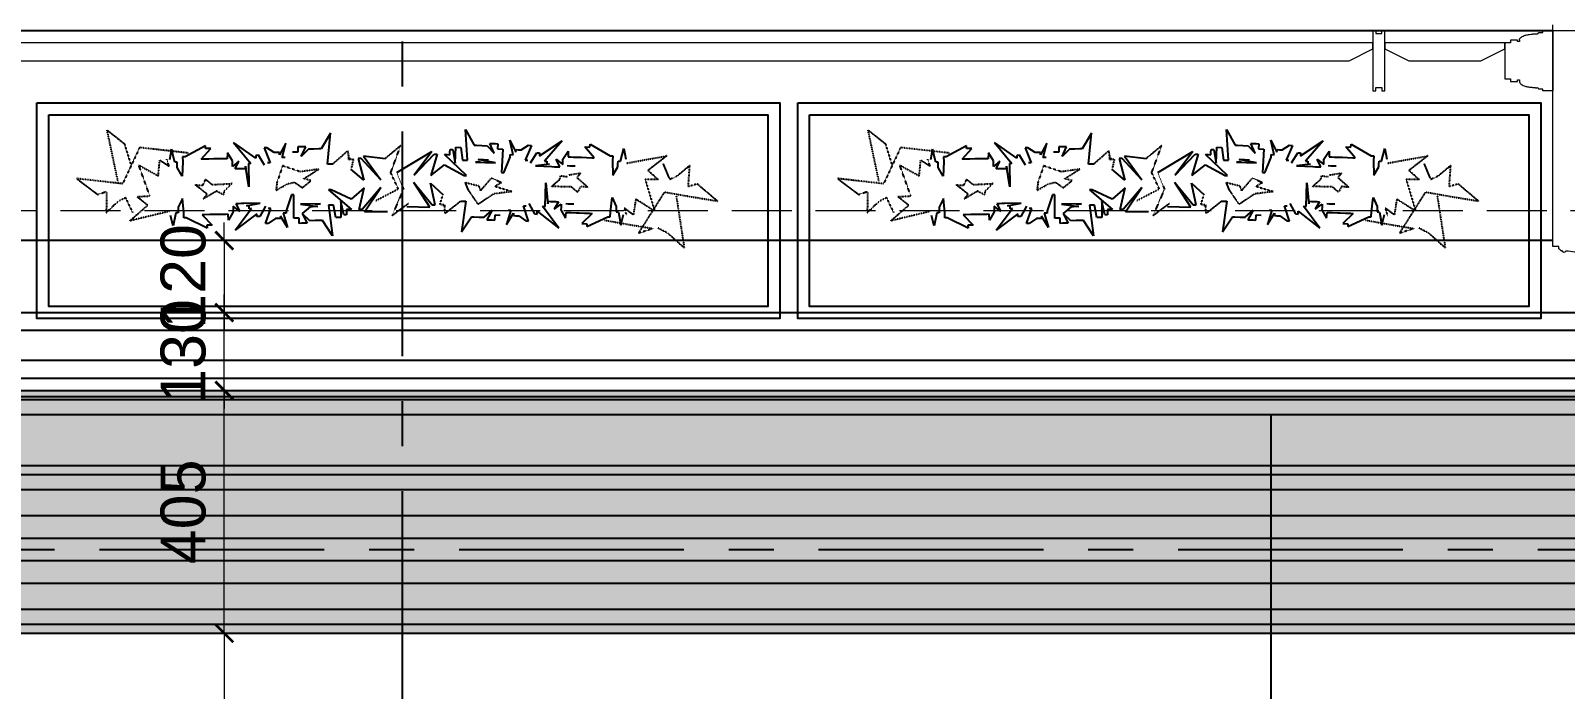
# Model space of a CAD drawing. Header units: millimetres. Extents: x -6033 to 120673, y -4970 to 90533.
# Drawn here: x 56730 to 59291, y 71542 to 72640 of the extents above; entities that cross this region are included whole.
import ezdxf
from ezdxf.enums import TextEntityAlignment as Align

# ---------------------------------------------------------------- set-up
doc = ezdxf.new("R2010")
doc.units = ezdxf.units.MM
for name, pattern in [('I-CEILING$0$CENTER', [2, 1.25, -0.25, 0.25, -0.25]), ('I-PLAN$0$CENTER', [2, 1.25, -0.25, 0.25, -0.25]), ('I-PLAN$0$DASH', [0.35, 0.25, -0.1])]:
    doc.linetypes.add(name, pattern=pattern)
doc.layers.get('DefPoints').update_dxf_attribs({"color": 250})
for name, color, linetype, lineweight in [('_ACM-A-ANNO-DIMS', 2, 'Continuous', 9), ('I-AR$0$I-SCOPE', 252, 'Continuous', 35), ('I-CEILING$0$_ACM-A-HACH', 251, 'Continuous', 9), ('I-PLAN$0$I-PL-WALL-FHINISH', 73, 'Continuous', 13), ('I-PLAN$0$I-WALL', 6, 'Continuous', 13)]:
    doc.layers.add(name, color=color, linetype=linetype, lineweight=lineweight)
for name, color, linetype in [('I-CEILING$0$I-GRID', 252, 'I-CEILING$0$CENTER'), ('I-CEILING$0$I-RCP', 2, 'Continuous'), ('I-CEILING$0$I-RCP-AIR', 64, 'Continuous'), ('I-CEILING$0$I-RCP-COVER', 10, 'Continuous'), ('I-PLAN$0$A-stairs', 2, 'Continuous'), ('I-PLAN$0$I-GRID', 252, 'I-PLAN$0$CENTER'), ('I-PLAN$0$I-PL-FURN', 1, 'I-PLAN$0$DASH'), ('I-PLAN$0$I-PL-IDS-MILL', 40, 'Continuous')]:
    doc.layers.add(name, color=color, linetype=linetype)
doc.styles.add('_ACM-G-NOTES', font='arial.ttf')
doc.styles.add('I-CEILING$0$黑体', font='simhei.ttf', dxfattribs={"height": 600})
doc.dimstyles.new('_ACM-DIM-A_30', dxfattribs={"dimscale": 30, "dimtxt": 2.5, "dimasz": 1, "dimexe": 1.5, "dimexo": 1, "dimgap": 1, "dimtad": 1, "dimdec": 0, "dimrnd": 5, "dimzin": 1, "dimdsep": 46, "dimtxsty": '_ACM-G-NOTES', "dimblk": 'ARCHTICK', "dimcen": 2.5, "dimclrd": 256, "dimclre": 256, "dimclrt": 256, "dimadec": 3, "dimazin": 0, "dimtfac": 1, "dimtdec": 0, "dimtix": 1, "dimtmove": 0, "dimatfit": 3, "dimldrblk": 'DOTSMALL', "dimfxl": 5, "dimfxlon": 1, "dimlwd": 18, "dimlwe": 18, "dimarcsym": 0})

# ---------------------------------------------------------------- blocks, each defined once
blk = doc.blocks.new('I-AR')
at = {"layer": 'I-AR$0$I-SCOPE'}
h = blk.add_hatch(dxfattribs=at)
h.set_pattern_fill('ANSI31', color=256, scale=200)
h.paths.add_polyline_path([(63300, 72640), (66630, 72640), (66630, 70889.4), (90600, 70890), (90600, 66390), (96650, 66390), (96650, 24876.4), (18340, 24876.4), (18340, 66390), (48090, 66390), (48090, 72640), (51400, 72640), (51400, 72649.9), (52869.5, 72649.9), (52869.5, 72640), (55240, 72640), (55240, 72790), (59460, 72790), (59460, 72640), (61830.5, 72640), (61830.5, 72649.9), (63300, 72649.9)], flags=16)
h.paths.add_polyline_path([(7330, 0), (7330, -1770), (11180, -1770), (11180, 0), (18450, 0), (18450, 2900), (27550, 2900), (27550, 18090), (37037.3, 18090), (37037.3, 17350), (96200, 17350), (96200, 18120), (114640, 18120), (114640, 84500), (0, 84500), (0, 0)])
blk = doc.blocks.new('I-PLAN$0$K_09291619781205151933')
at = {"layer": 'I-PLAN$0$I-PL-WALL-FHINISH'}
for points in [[(1620.1, 80), (-1620.1, 80), (-1620.1, 70), (-1580.1, 50), (1580.1, 50), (1620.1, 70)], [(1840, 80), (1640, 80), (1640, 70), (1680, 50), (1800, 50), (1840, 70)]]:
    blk.add_lwpolyline(points, close=True, dxfattribs=at)
for points in [[(1625.1, 100), (1620.1, 100), (1620.1, 0), (1625.1, 0), (1625.1, 5.1), (1635, 5.1), (1635, 0), (1640, 0), (1640, 100), (1635, 100)], [(1625.1, 100), (1625.1, 95.4), (1635, 95.4), (1635, 100)], [(1896.6, 97.3), (1903.4, 97.3), (1903.4, 100), (1920, 100), (1920, 0), (1903.4, 0), (1903.4, 2.7), (1896.6, 2.7)]]:
    blk.add_lwpolyline(points, dxfattribs=at)
blk.add_lwpolyline([(1864.5, 84.5), (1864.5, 81.8), (1861.1, 81.8), (1861.1, 84.5), (1849.6, 84.5), (1849.6, 80), (1840, 80), (1840, 20), (1849.6, 20), (1849.6, 15.5), (1861.1, 15.5), (1861.1, 18.2), (1864.5, 18.2), (1864.5, 15.5, 0.002927)], format="xyb", dxfattribs=at)
for points in [[(1864.5, 84.5), (1864.8, 85.9), (1865.4, 87.1), (1869.1, 90.2), (1872.6, 92), (1878.1, 93.4), (1885.1, 94.3)], [(1885.1, 94.3), (1887.4, 94.6), (1890.9, 94.9), (1892.3, 95), (1893.7, 95)], [(1893.7, 95), (1894.1, 94.9), (1894.4, 95), (1894.9, 95.1), (1895.4, 95.4), (1895.8, 95.8), (1896.3, 96.5), (1896.6, 97.3)], [(1864.5, 15.5), (1864.8, 14.1), (1865.4, 12.9), (1869.1, 9.8), (1872.6, 8), (1878.1, 6.6), (1885.1, 5.7)], [(1885.1, 5.7), (1887.4, 5.4), (1890.9, 5.1), (1892.3, 5), (1893.7, 5)], [(1893.7, 5), (1894.1, 5.1), (1894.4, 5), (1894.9, 4.9), (1895.4, 4.6), (1895.8, 4.2), (1896.3, 3.5), (1896.6, 2.7)]]:
    blk.add_spline(points, degree=3, dxfattribs=at)
blk = doc.blocks.new('I-PLAN$0$K_09291619781205185865')
at = {"layer": 'I-PLAN$0$I-PL-IDS-MILL'}
blk.add_lwpolyline([(2869.4, 1800), (-3010.6, 1800, 0.414214), (-3510.6, 1300), (-3510.6, 550, 0.554397), (-3222.8, 370.3), (-3262.3, 451.1, -0.554397), (-3420.6, 550), (-3420.6, 1300, -0.414214), (-3010.6, 1710), (2869.4, 1710, -0.414214), (3279.4, 1300), (3279.4, 550, -0.554397), (3121.2, 451.1), (3081.7, 370.3, 0.554397), (3369.4, 550), (3369.4, 1300, 0.414214)], format="xyb", close=True, dxfattribs=at)
at = {"layer": 'I-PLAN$0$I-PL-IDS-MILL', "color": 8}
blk.add_lwpolyline([(3243.6, 431.3), (3259.5, 405.8, 0.258654), (3339.4, 550), (3339.4, 1300, 0.414214), (2869.4, 1770), (-3010.6, 1770, 0.414214), (-3480.6, 1300), (-3480.6, 550, 0.258654), (-3400.6, 405.8), (-3384.7, 431.3, -0.258654), (-3450.6, 550), (-3450.6, 1300, -0.414214), (-3010.6, 1740), (2869.4, 1740, -0.414214), (3309.4, 1300), (3309.4, 550, -0.258654)], format="xyb", close=True, dxfattribs=at)
blk.add_lwpolyline([(1379.4, 1110), (1379.4, 1710)], dxfattribs=at)
blk = doc.blocks.new('I-PLAN$0$2008092313492155')
at = {"color": 8, "linetype": 'Continuous'}
for p, q in [((1506.5, 129.9), (1497.3, 258.4)), ((1497.3, 258.4), (1534.1, 192.7)), ((623.4, 138.9), (530.1, 203.5)), ((530.1, 203.5), (602.1, 116.8)), ((748.4, 201), (721.6, 152.3)), ((733.4, 140.9), (748.4, 201)), ((934.4, 242.3), (896.3, 177.2)), ((922.7, 113.9), (934.4, 242.3)), ((1534.1, 192.7), (1534.1, 192.7)), ((1534.1, 192.7), (1544.2, 192.3)), ((1544.2, 192.3), (1544.2, 192.3)), ((1544.2, 192.3), (1565.9, 191.4)), ((1618.1, 159.3), (1599.5, 200.3)), ((1599.5, 200.3), (1611.1, 199.8)), ((1611.1, 199.8), (1611.1, 199.8)), ((1611.1, 199.8), (1621.2, 199.5)), ((1621.2, 199.5), (1621.2, 199.5)), ((1621.2, 199.5), (1632.8, 199)), ((1632.8, 199), (1632, 177.3)), ((1632.8, 199), (1632.8, 199)), ((1682.5, 213.5), (1708.3, 164.3)), ((1696.2, 153.1), (1682.5, 213.5)), ((1730.3, 173.5), (1761.3, 192.5)), ((1761.3, 192.5), (1761.3, 192.5)), ((1761.3, 192.5), (1772.9, 192)), ((1806.2, 148.9), (1900.7, 211.6)), ((1900.7, 211.6), (1827, 126.4)), ((2017, 185), (2017.4, 196.6)), ((2017.4, 196.6), (2101.7, 149.1)), ((271.8, 176.5), (263, 132.2)), ((284.9, 122.4), (271.8, 176.5)), ((327.9, 144.9), (317.8, 144.8)), ((317.8, 144.8), (318.2, 123.1)), ((317.8, 144.8), (317.8, 144.8)), ((413.1, 190.7), (327.9, 144.9)), ((327.9, 144.9), (327.9, 144.9)), ((394.7, 134.6), (435, 179.6)), ((404.8, 134.8), (394.7, 134.6)), ((394.7, 134.6), (394.7, 134.6)), ((426.5, 135.2), (404.8, 134.8)), ((404.8, 134.8), (404.8, 134.8)), ((413.3, 179.2), (413.1, 190.7)), ((435, 179.6), (413.3, 179.2)), ((413.3, 179.2), (413.3, 179.2)), ((448.3, 135.6), (426.5, 135.2)), ((426.5, 135.2), (426.5, 135.2)), ((435, 179.6), (435, 179.6)), ((459.8, 135.8), (448.3, 135.6)), ((448.3, 135.6), (448.3, 135.6)), ((481.5, 136.2), (459.8, 135.8)), ((459.8, 135.8), (459.8, 135.8)), ((493.1, 136.5), (481.5, 136.2)), ((481.5, 136.2), (481.5, 136.2)), ((503.3, 136.6), (493.1, 136.5)), ((493.1, 136.5), (493.1, 136.5)), ((504.4, 160.8), (503.3, 136.6)), ((503.3, 136.6), (503.3, 136.6)), ((525.2, 126.9), (504.4, 160.8)), ((504.4, 160.8), (504.4, 160.8)), ((634.8, 150.7), (623.2, 150.5)), ((623.2, 150.5), (623.4, 138.9)), ((623.2, 150.5), (623.2, 150.5)), ((634.8, 150.7), (634.8, 150.7)), ((659.7, 108.9), (634.8, 150.7)), ((669.1, 181.5), (657.5, 181.3)), ((657.5, 181.3), (682.7, 119.5)), ((657.5, 181.3), (657.5, 181.3)), ((669.1, 181.5), (669.1, 181.5)), ((699.7, 162), (669.1, 181.5)), ((711.3, 162.2), (699.7, 162)), ((699.7, 162), (699.7, 162)), ((721.4, 162.4), (711.3, 162.2)), ((711.3, 162.2), (711.3, 162.2)), ((721.6, 152.3), (721.4, 162.4)), ((745, 141.1), (733.4, 140.9)), ((745, 141.1), (745, 141.1)), ((798.1, 163.8), (776.4, 163.4)), ((809.3, 185.8), (797.7, 185.5)), ((797.7, 185.5), (798.1, 163.8)), ((797.7, 185.5), (797.7, 185.5)), ((819.4, 185.9), (809.3, 185.8)), ((809.3, 185.8), (809.3, 185.8)), ((811.7, 145.5), (831, 186.2)), ((842.8, 176.2), (811.7, 145.5)), ((831, 186.2), (819.4, 185.9)), ((819.4, 185.9), (819.4, 185.9)), ((864.5, 176.7), (842.8, 176.2)), ((842.8, 176.2), (842.8, 176.2)), ((886.2, 177.1), (864.5, 176.7)), ((864.5, 176.7), (864.5, 176.7)), ((896.3, 177.2), (886.2, 177.1)), ((886.2, 177.1), (886.2, 177.1)), ((896.3, 177.2), (896.3, 177.2)), ((1018.7, 136.1), (1007.1, 135.9)), ((1018.7, 136.1), (1018.7, 136.1)), ((1062.1, 136.9), (1050.6, 136.7)), ((1050.6, 136.7), (1074.3, 47.2)), ((1144.2, 48.1), (1062.1, 136.9)), ((1072.1, 147.2), (1072.1, 147.2)), ((1162.2, 136.6), (1072.1, 147.2)), ((1072.1, 147.2), (1144.2, 48.1)), ((1211.4, 78.6), (1357.7, 166.1)), ((1357.7, 166.1), (1283.7, 68.5)), ((1283.7, 68.5), (1367.5, 155.6)), ((1379.1, 155.2), (1353.5, 66.2)), ((1357.7, 166.1), (1357.7, 166.1)), ((1367.5, 155.6), (1379.1, 155.2)), ((1410.9, 154), (1410.9, 154)), ((1502.1, 66.5), (1410.9, 154)), ((1410.9, 154), (1422.5, 153.5)), ((1422.5, 153.5), (1422.5, 153.5)), ((1422.5, 153.5), (1432.6, 153.1)), ((1432.6, 153.1), (1433, 163.3)), ((1432.6, 153.1), (1432.6, 153.1)), ((1433, 163.3), (1433.4, 174.8)), ((1433, 163.3), (1433, 163.3)), ((1433.4, 174.8), (1433.4, 174.8)), ((1433.4, 174.8), (1445, 174.4)), ((1445, 174.4), (1454.4, 117.7)), ((1445, 174.4), (1445, 174.4)), ((1454.4, 117.7), (1456.9, 184.1)), ((1456.9, 184.1), (1478.6, 183.2)), ((1478.6, 183.2), (1484.8, 130.7)), ((1478.6, 183.2), (1478.6, 183.2)), ((1484.8, 130.7), (1506.5, 129.9)), ((1484.8, 130.7), (1484.8, 130.7)), ((1551.1, 133.6), (1561.3, 133.2)), ((1623, 119.2), (1551.1, 133.6)), ((1561.3, 133.2), (1572.8, 132.8)), ((1561.3, 133.2), (1561.3, 133.2)), ((1565.9, 191.4), (1565.9, 191.4)), ((1565.9, 191.4), (1587.6, 190.6)), ((1572.8, 132.8), (1583, 132.4)), ((1572.8, 132.8), (1572.8, 132.8)), ((1583, 132.4), (1594.5, 131.9)), ((1583, 132.4), (1583, 132.4)), ((1587.6, 190.6), (1618.1, 159.3)), ((1587.6, 190.6), (1587.6, 190.6)), ((1594.5, 131.9), (1594.5, 131.9)), ((1632, 177.3), (1653.7, 176.5)), ((1653.7, 176.5), (1647.9, 78.5)), ((1658, 78.1), (1684.3, 143.5)), ((1684.3, 143.5), (1684.7, 153.6)), ((1684.3, 143.5), (1684.3, 143.5)), ((1684.7, 153.6), (1684.7, 153.6)), ((1684.7, 153.6), (1696.2, 153.1)), ((1708.3, 164.3), (1708.7, 174.4)), ((1708.7, 174.4), (1718.8, 174)), ((1718.8, 174), (1718.8, 174)), ((1718.8, 174), (1730.3, 173.5)), ((1730.3, 173.5), (1730.3, 173.5)), ((1772.9, 192), (1746.5, 130.7)), ((1746.5, 130.7), (1758.1, 130.3)), ((1746.5, 130.7), (1746.5, 130.7)), ((1758.1, 130.3), (1758.1, 130.3)), ((1769.2, 119.7), (1795.1, 160.9)), ((1772.9, 192), (1772.9, 192)), ((1795.1, 160.9), (1795.1, 160.9)), ((1795.1, 160.9), (1806.6, 160.5)), ((1806.6, 160.5), (1806.2, 148.9)), ((1806.6, 160.5), (1806.6, 160.5)), ((1876.5, 135), (1903.3, 111.9)), ((1891.3, 102.2), (1876.5, 135)), ((1903.7, 123.4), (1904.2, 135)), ((1904.2, 135), (1925.6, 168.5)), ((1904.2, 135), (1904.2, 135)), ((1925.6, 168.5), (1926.2, 144.3)), ((1925.6, 168.5), (1925.6, 168.5)), ((1926.2, 144.3), (1926.2, 144.3)), ((1926.2, 144.3), (1936.4, 143.9)), ((1936.4, 143.9), (1936.4, 143.9)), ((1936.4, 143.9), (1947.9, 143.5)), ((1947.9, 143.5), (1947.9, 143.5)), ((1947.9, 143.5), (1969.6, 142.6)), ((1969.6, 142.6), (1969.6, 142.6)), ((1969.6, 142.6), (1981.2, 142.2)), ((1981.2, 142.2), (1981.2, 142.2)), ((1981.2, 142.2), (2002.9, 141.4)), ((1995.3, 185.9), (2017, 185)), ((1995.3, 185.9), (1995.3, 185.9)), ((2034.7, 140.1), (1995.3, 185.9)), ((2002.9, 141.4), (2002.9, 141.4)), ((2002.9, 141.4), (2024.6, 140.5)), ((2017, 185), (2017, 185)), ((2024.6, 140.5), (2024.6, 140.5)), ((2024.6, 140.5), (2034.7, 140.1)), ((2034.7, 140.1), (2034.7, 140.1)), ((2101.7, 149.1), (2101.7, 149.1)), ((2101.7, 149.1), (2111.9, 148.7)), ((2111.9, 148.7), (2111, 127.1)), ((2111.9, 148.7), (2111.9, 148.7)), ((2144.3, 125.8), (2158.4, 179.6)), ((2158.4, 179.6), (2166.4, 135.1)), ((295, 122.6), (284.9, 122.4)), ((295, 122.6), (295, 122.6)), ((295.2, 111.1), (295, 122.6)), ((295.2, 111.1), (295.2, 111.1)), ((295.5, 99.5), (295.2, 111.1)), ((295.5, 99.5), (295.5, 99.5)), ((315.3, 63.7), (295.5, 99.5)), ((318.2, 123.1), (315.3, 63.7)), ((318.2, 123.1), (318.2, 123.1)), ((525.2, 126.9), (525.2, 126.9)), ((525.4, 115.3), (525.2, 126.9)), ((525.4, 115.3), (525.4, 115.3)), ((525.6, 103.8), (525.4, 115.3)), ((552.8, 126.4), (525.6, 103.8)), ((525.6, 103.8), (525.6, 103.8)), ((537.4, 93.9), (552.8, 126.4)), ((547.5, 94.1), (537.4, 93.9)), ((559.1, 94.3), (547.5, 94.1)), ((547.5, 94.1), (547.5, 94.1)), ((570.6, 94.5), (559.1, 94.3)), ((559.1, 94.3), (559.1, 94.3)), ((580.8, 94.7), (570.6, 94.5)), ((570.6, 94.5), (570.6, 94.5)), ((580.6, 104.8), (580.8, 94.7)), ((580.6, 104.8), (580.6, 104.8)), ((593.8, 18.6), (580.6, 104.8)), ((580.8, 94.7), (580.8, 94.7)), ((602.1, 116.8), (592, 116.6)), ((592, 116.6), (593.8, 18.6)), ((682.7, 119.5), (671.1, 119.3)), ((671.1, 119.3), (671.1, 119.3)), ((682.7, 119.5), (682.7, 119.5)), ((944.4, 114.3), (922.7, 113.9)), ((1074.3, 47.2), (1019.1, 92.4)), ((1019.1, 92.4), (1019.1, 92.4)), ((1353.5, 66.2), (1409.6, 110.3)), ((1409.6, 110.3), (1409.6, 110.3)), ((1409.6, 110.3), (1492, 66.9)), ((1492, 66.9), (1502.1, 66.5)), ((1492, 66.9), (1492, 66.9)), ((1502.1, 66.5), (1502.1, 66.5)), ((1539.1, 122.5), (1539.1, 122.5)), ((1560.8, 121.6), (1539.1, 122.5)), ((1539.1, 122.5), (1623, 119.2)), ((1647.9, 78.5), (1658, 78.1)), ((1647.9, 78.5), (1647.9, 78.5)), ((1658, 78.1), (1658, 78.1)), ((1848.3, 114), (1789.7, 106.1)), ((1789.7, 106.1), (1858, 103.5)), ((1789.7, 106.1), (1789.7, 106.1)), ((1827, 126.4), (1837.2, 126)), ((1837.2, 126), (1836.7, 114.4)), ((1836.7, 114.4), (1836.7, 114.4)), ((1836.7, 114.4), (1848.3, 114)), ((1848.3, 114), (1848.3, 114)), ((1858, 103.5), (1858, 103.5)), ((1858, 103.5), (1869.6, 103)), ((1869.6, 103), (1869.6, 103)), ((1869.6, 103), (1881.2, 102.6)), ((1881.2, 102.6), (1881.2, 102.6)), ((1881.2, 102.6), (1891.3, 102.2)), ((1903.3, 111.9), (1903.7, 123.4)), ((1903.3, 111.9), (1903.3, 111.9)), ((1903.7, 123.4), (1903.7, 123.4)), ((1922.5, 107.7), (1932.6, 107.3)), ((1932.6, 107.3), (1944.2, 106.9)), ((1932.6, 107.3), (1932.6, 107.3)), ((1944.2, 106.9), (1955.7, 106.5)), ((1944.2, 106.9), (1944.2, 106.9)), ((1955.7, 106.5), (1955.7, 106.5)), ((2111, 127.1), (2112.8, 67.6)), ((2111, 127.1), (2111, 127.1)), ((2112.8, 67.6), (2133.3, 103)), ((2112.8, 67.6), (2112.8, 67.6)), ((2133.3, 103), (2133.7, 114.6)), ((2133.3, 103), (2133.3, 103)), ((2133.7, 114.6), (2134.2, 126.2)), ((2133.7, 114.6), (2133.7, 114.6)), ((2134.2, 126.2), (2134.2, 126.2)), ((2134.2, 126.2), (2144.3, 125.8)), ((315.3, 63.7), (315.3, 63.7)), ((593.8, 18.6), (593.8, 18.6)), ((936.8, 6.7), (926.6, 6.6)), ((926.6, 6.6), (926.6, 6.6)), ((926.6, 6.6), (1022.7, -75.6)), ((936.8, 6.7), (936.8, 6.7)), ((1021.4, -31.9), (936.8, 6.7)), ((1074.9, 15.3), (1021.4, -31.9)), ((1054.5, -75), (1074.9, 15.3)), ((1144.8, 17), (1066.1, -74.8)), ((1076.4, -84.7), (1144.8, 17)), ((1348.8, -65.7), (1282.5, 37.4)), ((1282.5, 37.4), (1359.4, -55.9)), ((1352.3, 34.3), (1404.8, -13.9)), ((1370.9, -56.4), (1352.3, 34.3)), ((1829.9, -62.4), (1833.7, 35.5)), ((1833.7, 35.5), (1833.7, 35.5)), ((1833.7, 35.5), (1841.9, -51.3)), ((317, -29.4), (298.5, -65.9)), ((322.1, -88.6), (317, -29.4)), ((317, -29.4), (317, -29.4)), ((556.7, -83.2), (528.7, -61.6)), ((528.7, -61.6), (528.7, -61.6)), ((528.7, -61.6), (528.9, -73.2)), ((550.2, -51.1), (540.1, -51.3)), ((540.1, -51.3), (556.7, -83.2)), ((561.8, -50.9), (550.2, -51.1)), ((550.2, -51.1), (550.2, -51.1)), ((573.4, -50.7), (561.8, -50.9)), ((561.8, -50.9), (561.8, -50.9)), ((641.8, -49.4), (573.4, -50.7)), ((573.4, -50.7), (573.4, -50.7)), ((583.7, -60.6), (641.8, -49.4)), ((595.3, -60.4), (583.7, -60.6)), ((583.7, -60.6), (583.7, -60.6)), ((595.5, -72), (595.3, -60.4)), ((595.3, -60.4), (595.3, -60.4)), ((662.9, -61.8), (639.5, -104.4)), ((641.8, -49.4), (641.8, -49.4)), ((771.6, -13.9), (749.1, -80.7)), ((781.7, -13.8), (771.6, -13.9)), ((771.6, -13.9), (771.6, -13.9)), ((781.5, -111.9), (781.7, -13.8)), ((781.7, -13.8), (781.7, -13.8)), ((892.8, -51.4), (808.9, -53)), ((808.9, -53), (881.5, -63.2)), ((849.6, -63.8), (816.1, -92.7)), ((859.8, -63.6), (849.6, -63.8)), ((849.6, -63.8), (849.6, -63.8)), ((871.3, -63.4), (859.8, -63.6)), ((859.8, -63.6), (859.8, -63.6)), ((871.1, -51.8), (892.8, -51.4)), ((881.5, -63.2), (871.3, -63.4)), ((871.3, -63.4), (871.3, -63.4)), ((892.8, -51.4), (892.8, -51.4)), ((947.6, -56.6), (925.9, -57)), ((925.9, -57), (942.3, -184.8)), ((947.6, -56.6), (947.6, -56.6)), ((956.7, -108.6), (947.6, -56.6)), ((977.1, -41.9), (978.4, -108.2)), ((989.8, -97.9), (977.1, -41.9)), ((1021.4, -31.9), (1021.4, -31.9)), ((1252.4, -63.5), (1348.8, -65.7)), ((1359.4, -55.9), (1370.9, -56.4)), ((1402.8, -57.6), (1402.8, -57.6)), ((1402.8, -57.6), (1414.3, -58)), ((1404.8, -13.9), (1404.8, -13.9)), ((1478.2, -40.1), (1499.9, -40.9)), ((1499.9, -40.9), (1480.9, -168.4)), ((1739.2, -60.2), (1739.2, -60.2)), ((1739.2, -60.2), (1750.7, -60.6)), ((1760.8, -123.3), (1739.2, -60.2)), ((1750.7, -60.6), (1750.7, -60.6)), ((1762.7, -50.9), (1785.3, -94)), ((1819.8, -62.1), (1829.9, -62.4)), ((1886.7, -152.7), (1819.8, -62.1)), ((1841.9, -51.3), (1842.3, -41.2)), ((1841.9, -51.3), (1841.9, -51.3)), ((1842.3, -41.2), (1852.5, -41.6)), ((1842.3, -41.2), (1842.3, -41.2)), ((1852.5, -41.6), (1864, -42)), ((1852.5, -41.6), (1852.5, -41.6)), ((1864, -42), (1875.6, -42.5)), ((1864, -42), (1864, -42)), ((1885.7, -42.9), (1868.4, -74.5)), ((1868.4, -74.5), (1896.9, -53.4)), ((1875.6, -42.5), (1885.7, -42.9)), ((1875.6, -42.5), (1875.6, -42.5)), ((1896.9, -53.4), (1896.5, -65)), ((1896.9, -53.4), (1896.9, -53.4)), ((1916.4, -50.8), (1926.5, -51.2)), ((1926.5, -51.2), (1926.5, -51.2)), ((1926.5, -51.2), (1938.1, -51.6)), ((1938.1, -51.6), (1938.1, -51.6)), ((1938.1, -51.6), (1949.6, -52)), ((1949.6, -52), (1949.6, -52)), ((2102.9, -84.5), (2109.2, -25.4)), ((2109.2, -25.4), (2109.2, -25.4)), ((2109.2, -25.4), (2126.9, -62.3)), ((2126.9, -62.3), (2126.5, -73.8)), ((2126.9, -62.3), (2126.9, -62.3)), ((277.8, -143.8), (267.3, -99.8)), ((288.8, -89.3), (277.8, -143.8)), ((299, -89.1), (288.8, -89.3)), ((298.5, -65.9), (298.5, -65.9)), ((298.5, -65.9), (298.8, -77.5)), ((298.8, -77.5), (298.8, -77.5)), ((298.8, -77.5), (299, -89.1)), ((299, -89.1), (299, -89.1)), ((322.5, -110.3), (322.1, -88.6)), ((322.1, -88.6), (322.1, -88.6)), ((332.7, -110.1), (322.5, -110.3)), ((322.5, -110.3), (322.5, -110.3)), ((419.5, -152.7), (332.7, -110.1)), ((332.7, -110.1), (332.7, -110.1)), ((409.2, -97.1), (399, -97.3)), ((399, -97.3), (441, -140.8)), ((399, -97.3), (399, -97.3)), ((430.9, -96.7), (409.2, -97.1)), ((409.2, -97.1), (409.2, -97.1)), ((452.6, -96.3), (430.9, -96.7)), ((430.9, -96.7), (430.9, -96.7)), ((464.2, -96.1), (452.6, -96.3)), ((452.6, -96.3), (452.6, -96.3)), ((485.9, -95.7), (464.2, -96.1)), ((464.2, -96.1), (464.2, -96.1)), ((497.5, -95.5), (485.9, -95.7)), ((485.9, -95.7), (485.9, -95.7)), ((507.6, -95.3), (497.5, -95.5)), ((497.5, -95.5), (497.5, -95.5)), ((509.6, -119.4), (507.6, -95.3)), ((507.6, -95.3), (507.6, -95.3)), ((529.1, -84.8), (509.6, -119.4)), ((509.6, -119.4), (509.6, -119.4)), ((528.9, -73.2), (528.9, -73.2)), ((528.9, -73.2), (529.1, -84.8)), ((529.1, -84.8), (529.1, -84.8)), ((536.9, -161.1), (605.6, -71.8)), ((627.7, -93.1), (536.9, -161.1)), ((605.6, -71.8), (595.5, -72)), ((627.9, -104.6), (627.7, -93.1)), ((639.5, -104.4), (627.9, -104.6)), ((627.9, -104.6), (627.9, -104.6)), ((639.5, -104.4), (639.5, -104.4)), ((663.4, -134.2), (686.3, -71.5)), ((686.3, -71.5), (674.7, -71.7)), ((674.7, -71.7), (674.7, -71.7)), ((704.8, -113.3), (675, -134)), ((686.3, -71.5), (686.3, -71.5)), ((716.4, -113.1), (704.8, -113.3)), ((704.8, -113.3), (704.8, -113.3)), ((726.5, -112.9), (716.4, -113.1)), ((716.4, -113.1), (716.4, -113.1)), ((754.9, -150.5), (726.4, -102.8)), ((726.4, -102.8), (726.5, -112.9)), ((749.3, -90.8), (737.7, -91)), ((737.7, -91), (754.9, -150.5)), ((749.1, -80.7), (749.1, -80.7)), ((749.1, -80.7), (749.3, -90.8)), ((749.3, -90.8), (749.3, -90.8)), ((803.3, -111.5), (781.5, -111.9)), ((803.7, -133.2), (803.3, -111.5)), ((816.1, -92.7), (836.9, -132.6)), ((848.3, -122.2), (816.1, -92.7)), ((870, -121.8), (848.3, -122.2)), ((848.3, -122.2), (848.3, -122.2)), ((891.8, -121.4), (870, -121.8)), ((870, -121.8), (870, -121.8)), ((901.9, -121.2), (891.8, -121.4)), ((891.8, -121.4), (891.8, -121.4)), ((942.3, -184.8), (901.9, -121.2)), ((901.9, -121.2), (901.9, -121.2)), ((978.4, -108.2), (956.7, -108.6)), ((956.7, -108.6), (956.7, -108.6)), ((1001.4, -97.7), (989.8, -97.9)), ((989.8, -97.9), (989.8, -97.9)), ((1011.1, -75.8), (1000.9, -76)), ((1000.9, -76), (1000.9, -76)), ((1000.9, -76), (1001.1, -86.1)), ((1001.1, -86.1), (1001.1, -86.1)), ((1001.1, -86.1), (1001.4, -97.7)), ((1001.4, -97.7), (1001.4, -97.7)), ((1022.7, -75.6), (1011.1, -75.8)), ((1011.1, -75.8), (1011.1, -75.8)), ((1022.7, -75.6), (1022.7, -75.6)), ((1066.1, -74.8), (1054.5, -75)), ((1172.9, -84.4), (1076.4, -84.7)), ((1076.4, -84.7), (1076.4, -84.7)), ((1348.8, -65.7), (1348.8, -65.7)), ((1480.9, -168.4), (1522.6, -105.6)), ((1522.6, -105.6), (1532.7, -106)), ((1522.6, -105.6), (1522.6, -105.6)), ((1532.7, -106), (1554.4, -106.9)), ((1532.7, -106), (1532.7, -106)), ((1554.4, -106.9), (1576.1, -107.7)), ((1554.4, -106.9), (1554.4, -106.9)), ((1576.1, -107.7), (1608.9, -78.8)), ((1576.1, -107.7), (1576.1, -107.7)), ((1608.9, -78.8), (1587.3, -118.3)), ((1587.3, -118.3), (1598.9, -118.7)), ((1598.9, -118.7), (1609, -119.1)), ((1598.9, -118.7), (1598.9, -118.7)), ((1609, -119.1), (1620.6, -119.5)), ((1609, -119.1), (1609, -119.1)), ((1620.6, -119.5), (1621.4, -97.9)), ((1620.6, -119.5), (1620.6, -119.5)), ((1621.4, -97.9), (1643.1, -98.7)), ((1687.3, -78.7), (1669, -137.8)), ((1669, -137.8), (1698.5, -90.7)), ((1675.8, -78.2), (1687.3, -78.7)), ((1675.8, -78.2), (1675.8, -78.2)), ((1698.5, -90.7), (1698.1, -100.8)), ((1698.1, -100.8), (1708.2, -101.2)), ((1708.2, -101.2), (1719.8, -101.6)), ((1708.2, -101.2), (1708.2, -101.2)), ((1719.8, -101.6), (1719.8, -101.6)), ((1719.8, -101.6), (1749.2, -122.9)), ((1749.2, -122.9), (1760.8, -123.3)), ((1749.2, -122.9), (1749.2, -122.9)), ((1760.8, -123.3), (1760.8, -123.3)), ((1785.3, -94), (1796.8, -94.5)), ((1785.3, -94), (1785.3, -94)), ((1796.8, -94.5), (1797.3, -82.9)), ((1796.8, -94.5), (1796.8, -94.5)), ((1797.3, -82.9), (1886.7, -152.7)), ((1896.5, -65), (1896, -76.6)), ((1896, -76.6), (1896, -76.6)), ((1896, -76.6), (1914.8, -111.5)), ((1896.5, -65), (1896.5, -65)), ((1914.8, -111.5), (1917.3, -87.5)), ((1914.8, -111.5), (1914.8, -111.5)), ((1917.3, -87.5), (1927.5, -87.9)), ((1917.3, -87.5), (1917.3, -87.5)), ((1927.5, -87.9), (1939, -88.3)), ((1927.5, -87.9), (1927.5, -87.9)), ((1939, -88.3), (1960.7, -89.2)), ((1939, -88.3), (1939, -88.3)), ((1960.7, -89.2), (1972.3, -89.6)), ((1960.7, -89.2), (1960.7, -89.2)), ((1972.3, -89.6), (1994, -90.5)), ((1972.3, -89.6), (1972.3, -89.6)), ((2025.8, -91.7), (1983, -134.3)), ((1994, -90.5), (2015.7, -91.3)), ((1994, -90.5), (1994, -90.5)), ((2004.2, -146.7), (2091.9, -105.8)), ((2015.7, -91.3), (2025.8, -91.7)), ((2015.7, -91.3), (2015.7, -91.3)), ((2025.8, -91.7), (2025.8, -91.7)), ((2091.9, -105.8), (2102.1, -106.2)), ((2091.9, -105.8), (2091.9, -105.8)), ((2102.1, -106.2), (2102.9, -84.5)), ((2102.1, -106.2), (2102.1, -106.2)), ((2102.9, -84.5), (2102.9, -84.5)), ((2126.5, -73.8), (2126, -85.4)), ((2126, -85.4), (2136.2, -85.8)), ((2126, -85.4), (2126, -85.4)), ((2126.5, -73.8), (2126.5, -73.8)), ((2136.2, -85.8), (2146.1, -140.5)), ((2146.1, -140.5), (2157.5, -96.7)), ((441, -140.8), (419.3, -141.2)), ((419.3, -141.2), (419.5, -152.7)), ((419.3, -141.2), (419.3, -141.2)), ((441, -140.8), (441, -140.8)), ((675, -134), (663.4, -134.2)), ((663.4, -134.2), (663.4, -134.2)), ((675, -134), (675, -134)), ((815.2, -133), (803.7, -133.2)), ((803.7, -133.2), (803.7, -133.2)), ((825.4, -132.8), (815.2, -133)), ((815.2, -133), (815.2, -133)), ((836.9, -132.6), (825.4, -132.8)), ((825.4, -132.8), (825.4, -132.8)), ((1983, -134.3), (1983, -134.3)), ((1983, -134.3), (2004.7, -135.1)), ((2004.7, -135.1), (2004.2, -146.7)), ((2004.7, -135.1), (2004.7, -135.1))]:
    blk.add_line(p, q, dxfattribs=at)
at = {"color": 8}
for p, q in [((138.1, 183), (67.3, 32)), ((341.1, 160), (138.1, 183)), ((-125.5, 53.8), (-36.4, -12.9)), ((67.3, 32), (-125.5, 53.8)), ((-36.4, -12.9), (0, 0)), ((0, 0), (-0.8, -87.8)), ((-0.8, -87.8), (49.6, -40.5)), ((49.6, -40.5), (78.6, -25.4)), ((78.6, -25.4), (109, -88.2))]:
    blk.add_line(p, q, dxfattribs=at)
for points in [[(48, 42.4), (2.5, 256.1), (74.4, 198.9), (102.7, 107.5)], [(262.7, -82.9), (97.5, -122.6), (171.9, -57.8), (127.3, -22), (180.9, -18.6), (134.6, 109.8), (216, 65), (222.1, 131), (261.6, 104.9), (251.3, 133.9)], [(945.2, 115.5), (1006.6, 169.6), (1011.1, 133.8), (1030, 134.1), (1021.2, 96.2)], [(1123.9, -38), (1217.5, 11), (1186, 78.5), (1227.4, 190.7), (1162.2, 136.6)], [(2170, 117.9), (2337.3, 148.1), (2259.2, 87.7), (2301.7, 49.4), (2248, 49.1), (2286.9, -81.8), (2208.2, -32.4), (2198.4, -97.9), (2160.4, -69.6), (2169, -99.2)], [(1211.4, 78.6), (1239, 9.5), (1191.3, -100.2), (1259.4, -49.9)], [(1926.4, 68.7), (1978, 76.5), (1962.6, 57.6), (2009.9, 16.7), (1978.3, 20.4), (1965.2, -3.5), (1939.2, 19.4), (1856.2, 20.2), (1891.5, 50.6), (1894.5, 65.1), (1923.7, 61.5)], [(2077.9, -120.1), (2279.2, -154.7), (2219.9, -174.4), (2329, -2.9), (2549.8, -40.6), (2464.6, 31), (2427.6, 20.2), (2433.4, 107.8), (2380.4, 63.5), (2350.6, 50), (2323.8, 114.5)], [(458.8, 1.2), (405.4, -30.6), (419.7, -10.8), (370.2, 27.3), (401.9, 25.4), (413.7, 50), (440.9, 28.6), (523.8, 32.6), (490.3, 0.3), (488.1, -14.4), (458.8, 1.2)], [(1560.3, 2.8), (1605.9, 55.9), (1648.7, 37.2), (1621.6, 21.3), (1692.6, -0.4), (1614.7, -10.6), (1550.6, -53.5), (1509.4, 6.7), (1497.3, 37.4), (1551.7, 24), (1560.5, 6.6)], [(1477.3, -41.2), (1412.9, -91.7), (1410.5, -55.7), (1391.6, -54.9), (1402.5, -17.6)], [(2377.2, -19.3), (2410.4, -235.4), (2342, -174.2), (2301.3, -153.1)]]:
    blk.add_lwpolyline(points, dxfattribs=at)
blk.add_lwpolyline([(784.1, 38), (817.2, 15.7), (853.5, 45), (823.2, 53.2), (886, 92.8), (808.1, 82.1), (735, 106.6), (711.1, 37.7), (707.6, 4.9), (756.5, 32.2), (784.1, 38)], close=True, dxfattribs=at)
blk = doc.blocks.new('I-PLAN')
at = {"layer": 'I-PLAN$0$A-stairs'}
blk.add_lwpolyline([(59460, 72290), (59460, 72140), (55240, 72140), (55240, 72290)], dxfattribs=at)
at = {"layer": 'I-PLAN$0$I-GRID', "ltscale": 300}
blk.add_lwpolyline([(57350, 74271.9), (57350, 60523.9)], dxfattribs=at)
at = {"layer": 'I-PLAN$0$I-PL-IDS-MILL'}
for points in [[(56740, 72519.9), (57980, 72519.9), (57980, 72159.9), (56740, 72159.9)], [(58010, 72519.9), (59250, 72519.9), (59250, 72159.9), (58010, 72159.9)], [(56760, 72499.9), (57960, 72499.9), (57960, 72179.9), (56760, 72179.9)], [(58030, 72499.9), (59230, 72499.9), (59230, 72179.9), (58030, 72179.9)]]:
    blk.add_lwpolyline(points, close=True, dxfattribs=at)
at = {"layer": 'I-PLAN$0$I-PL-WALL-FHINISH'}
blk.add_lwpolyline([(59430, 72340), (59430, 72260), (59373, 72260, 0.37825), (59368.2, 72263, -0.623496), (59363.5, 72265, -0.284819), (59339.6, 72265, -0.636149), (59332.5, 72263, -0.282378), (59320.2, 72263.5, 0.186128), (59291.9, 72272.1, -0.824383), (59286, 72273.1), (59283.6, 72273.1, 0.262247), (59280, 72276.1), (59280, 72280.1), (59270, 72280.1), (59270, 72649.9)], format="xyb", dxfattribs=at)
at = {"layer": 'I-PLAN$0$I-WALL', "color": 8, "linetype": 'I-PLAN$0$DASH', "ltscale": 400}
blk.add_lwpolyline([(55380, 72340), (59320, 72340), (59320, 72640), (55380, 72640)], close=True, dxfattribs=at)
at = {"layer": 'I-PLAN$0$I-PL-FURN', "xscale": 0.4, "yscale": 0.4, "zscale": 0.4}
for p in [(56856.5, 72371.9), (58126.5, 72371.9)]:
    blk.add_blockref('I-PLAN$0$2008092313492155', p, dxfattribs=at)
at = {"layer": 'I-PLAN$0$I-PL-IDS-MILL'}
blk.add_blockref('I-PLAN$0$K_09291619781205185865', (57420.6, 70290.1), dxfattribs=at)
at = {"layer": 'I-PLAN$0$I-PL-WALL-FHINISH'}
blk.add_blockref('I-PLAN$0$K_09291619781205151933', (57350, 72539.9), dxfattribs=at)
blk = doc.blocks.new('I-CEILING')
at = {"layer": 'I-CEILING$0$_ACM-A-HACH'}
h = blk.add_hatch(dxfattribs=at)
h.set_pattern_fill('AR-SAND', color=256, scale=2.5)
h.paths.add_polyline_path([(49785, 71635), (65255, 71635), (65255, 67095), (49785, 67095)], flags=16)
h.paths.add_polyline_path([(49380, 72040), (65660, 72040), (65660, 66690), (49380, 66690)])
at = {"layer": 'I-CEILING$0$I-GRID', "ltscale": 300}
blk.add_lwpolyline([(49645, 71775), (65395, 71775), (65395, 66955), (49645, 66955)], close=True, dxfattribs=at)
at = {"layer": 'I-CEILING$0$I-RCP'}
for points in [[(59270, 72639.9), (55430, 72639.9)], [(59270, 72290.1), (55430, 72290.1)]]:
    blk.add_lwpolyline(points, dxfattribs=at)
blk.add_lwpolyline([(49250, 72170), (65790, 72170), (65790, 66560), (49250, 66560)], close=True, dxfattribs=at)
at = {"layer": 'I-CEILING$0$I-RCP-AIR'}
for points in [[(49545, 71875), (65495, 71875), (65495, 66855), (49545, 66855)], [(49588.7, 71831.3), (65451.3, 71831.3), (65451.3, 66898.7), (49588.7, 66898.7)], [(49626.3, 71793.7), (65413.7, 71793.7), (65413.7, 66936.3), (49626.3, 66936.3)], [(49663.8, 71756.2), (65376.2, 71756.2), (65376.2, 66973.8), (49663.8, 66973.8)], [(49701.3, 71718.7), (65338.7, 71718.7), (65338.7, 67011.3), (49701.3, 67011.3)], [(49745, 71675), (65295, 71675), (65295, 67055), (49745, 67055)]]:
    blk.add_lwpolyline(points, close=True, dxfattribs=at)
at = {"layer": 'I-CEILING$0$I-RCP-COVER'}
for points in [[(49380, 72040), (65660, 72040), (65660, 66690), (49380, 66690)], [(49395, 72025), (65645, 72025), (65645, 66705), (49395, 66705)], [(49505, 71915), (65535, 71915), (65535, 66815), (49505, 66815)], [(49520, 71900), (65520, 71900), (65520, 66830), (49520, 66830)], [(49770, 71650), (65270, 71650), (65270, 67080), (49770, 67080)], [(49785, 71635), (65255, 71635), (65255, 67095), (49785, 67095)]]:
    blk.add_lwpolyline(points, close=True, dxfattribs=at)
at = {"layer": 'I-CEILING$0$I-RCP-AIR', "style": 'I-CEILING$0$黑体'}
for tag, p in [('R', (61966.4, 71748.9)), ('R', (61966.4, 66925.2)), ('R', (51736.1, 63924.8)), ('R', (62976.1, 63924.8)), ('S', (56433.6, 63065))]:
    blk.add_attdef(tag, text='', height=100, dxfattribs=at).set_placement(p, align=Align.MIDDLE_CENTER)
blk = doc.blocks.new('_ArchTick')
at = {"color": 2, "linetype": 'ByBlock', "const_width": 0.15}
blk.add_lwpolyline([(-0.5, -0.5), (0.5, 0.5)], dxfattribs=at)
blk = doc.blocks.new('*D98')
at = {"layer": '_ACM-A-ANNO-DIMS', "lineweight": 18, "transparency": 16777216}
for p, q in [((57203, 71635), (57008, 71635)), ((57053, 71635), (57053, 70565)), ((57203, 70565), (57008, 70565))]:
    blk.add_line(p, q, dxfattribs=at)
at = {"layer": 'DefPoints', "color": 0, "transparency": 16777216}
for p in [(57415, 71635), (57053, 70565), (57415, 70565)]:
    blk.add_point(p, dxfattribs=at)
at = {"layer": '_ACM-A-ANNO-DIMS', "lineweight": 18, "transparency": 16777216, "xscale": 30, "yscale": 30, "zscale": 30}
for p, rotation in [((57053, 71635), 90), ((57053, 70565), 270)]:
    blk.add_blockref('_ArchTick', p, dxfattribs=dict(at, rotation=rotation))
at = {"layer": '_ACM-A-ANNO-DIMS', "transparency": 16777216, "insert": (56984.7, 71100), "char_height": 75, "attachment_point": 5, "rotation": 90, "style": '_ACM-G-NOTES'}
blk.add_mtext('1070', dxfattribs=at)
blk = doc.blocks.new('_DotSmall')
at = {"color": 0, "linetype": 'ByBlock', "const_width": 0.5}
blk.add_lwpolyline([(-0.0625, 0, 1), (0.0625, 0, 1)], format="xyb", close=True, dxfattribs=at)
blk = doc.blocks.new('*D97')
at = {"layer": '_ACM-A-ANNO-DIMS', "lineweight": 18, "transparency": 16777216}
for p, q in [((57203, 72040), (57008, 72040)), ((57053, 71635), (57053, 72040)), ((57203, 71635), (57008, 71635))]:
    blk.add_line(p, q, dxfattribs=at)
at = {"layer": 'DefPoints', "color": 0, "transparency": 16777216}
for p in [(57053, 72040), (57415, 72040), (57415, 71635)]:
    blk.add_point(p, dxfattribs=at)
at = {"layer": '_ACM-A-ANNO-DIMS', "lineweight": 18, "transparency": 16777216, "xscale": 30, "yscale": 30, "zscale": 30}
for p, rotation in [((57053, 72040), 90), ((57053, 71635), 270)]:
    blk.add_blockref('_ArchTick', p, dxfattribs=dict(at, rotation=rotation))
at = {"layer": '_ACM-A-ANNO-DIMS', "transparency": 16777216, "insert": (56984.7, 71837.5), "char_height": 75, "attachment_point": 5, "rotation": 90, "style": '_ACM-G-NOTES'}
blk.add_mtext('405', dxfattribs=at)
blk = doc.blocks.new('*D95')
at = {"layer": '_ACM-A-ANNO-DIMS', "lineweight": 18, "transparency": 16777216}
for p, q in [((57053, 72290.1), (57053, 72320.1)), ((57203, 72290.1), (57008, 72290.1)), ((57053, 72290.1), (57053, 72170)), ((57203, 72170), (57008, 72170)), ((57053, 72170), (57053, 72140))]:
    blk.add_line(p, q, dxfattribs=at)
at = {"layer": 'DefPoints', "color": 0, "transparency": 16777216}
for p in [(57415, 72290.1), (57053, 72170), (57415, 72170)]:
    blk.add_point(p, dxfattribs=at)
at = {"layer": '_ACM-A-ANNO-DIMS', "lineweight": 18, "transparency": 16777216, "xscale": 30, "yscale": 30, "zscale": 30}
for p, rotation in [((57053, 72290.1), 270), ((57053, 72170), 90)]:
    blk.add_blockref('_ArchTick', p, dxfattribs=dict(at, rotation=rotation))
at = {"layer": '_ACM-A-ANNO-DIMS', "transparency": 16777216, "insert": (56984.7, 72230.1), "char_height": 75, "attachment_point": 5, "rotation": 90, "style": '_ACM-G-NOTES'}
blk.add_mtext('120', dxfattribs=at)
blk = doc.blocks.new('*D96')
at = {"layer": '_ACM-A-ANNO-DIMS', "lineweight": 18, "transparency": 16777216}
for p, q in [((57053, 72170), (57053, 72200)), ((57203, 72170), (57008, 72170)), ((57053, 72040), (57053, 72170)), ((57203, 72040), (57008, 72040)), ((57053, 72040), (57053, 72010))]:
    blk.add_line(p, q, dxfattribs=at)
at = {"layer": 'DefPoints', "color": 0, "transparency": 16777216}
for p in [(57053, 72170), (57415, 72170), (57415, 72040)]:
    blk.add_point(p, dxfattribs=at)
at = {"layer": '_ACM-A-ANNO-DIMS', "lineweight": 18, "transparency": 16777216, "xscale": 30, "yscale": 30, "zscale": 30}
for p, rotation in [((57053, 72170), 270), ((57053, 72040), 90)]:
    blk.add_blockref('_ArchTick', p, dxfattribs=dict(at, rotation=rotation))
at = {"layer": '_ACM-A-ANNO-DIMS', "transparency": 16777216, "insert": (56984.7, 72105), "char_height": 75, "attachment_point": 5, "rotation": 90, "style": '_ACM-G-NOTES'}
blk.add_mtext('130', dxfattribs=at)

msp = doc.modelspace()

# ---------------------------------------------------------------- block references
for name in ['I-AR', 'I-PLAN']:
    msp.add_blockref(name, (0, 0))

# ---------------------------------------------------------------- next in the draw order: block references
msp.add_blockref('I-CEILING', (0, 0))

# ---------------------------------------------------------------- next in the draw order: dimensions: what is measured, and where the dimension line sits
at = {"layer": '_ACM-A-ANNO-DIMS'}
for base, p1, p2, picture, middle in [((57053, 72170), (57415, 72290.1), (57415, 72170), '*D95', (56984.7, 72230.1)), ((57053, 72170), (57415, 72040), (57415, 72170), '*D96', (56984.7, 72105)), ((57053, 72040), (57415, 71635), (57415, 72040), '*D97', (56984.7, 71837.5)), ((57053, 70565), (57415, 71635), (57415, 70565), '*D98', (56984.7, 71100))]:
    dim = msp.add_linear_dim(base=base, p1=p1, p2=p2, angle=90, dimstyle='_ACM-DIM-A_30', dxfattribs=at)
    dim.commit()
    dim.dimension.update_dxf_attribs({"geometry": picture, "text_midpoint": middle})

doc.saveas('drawing.dxf')
